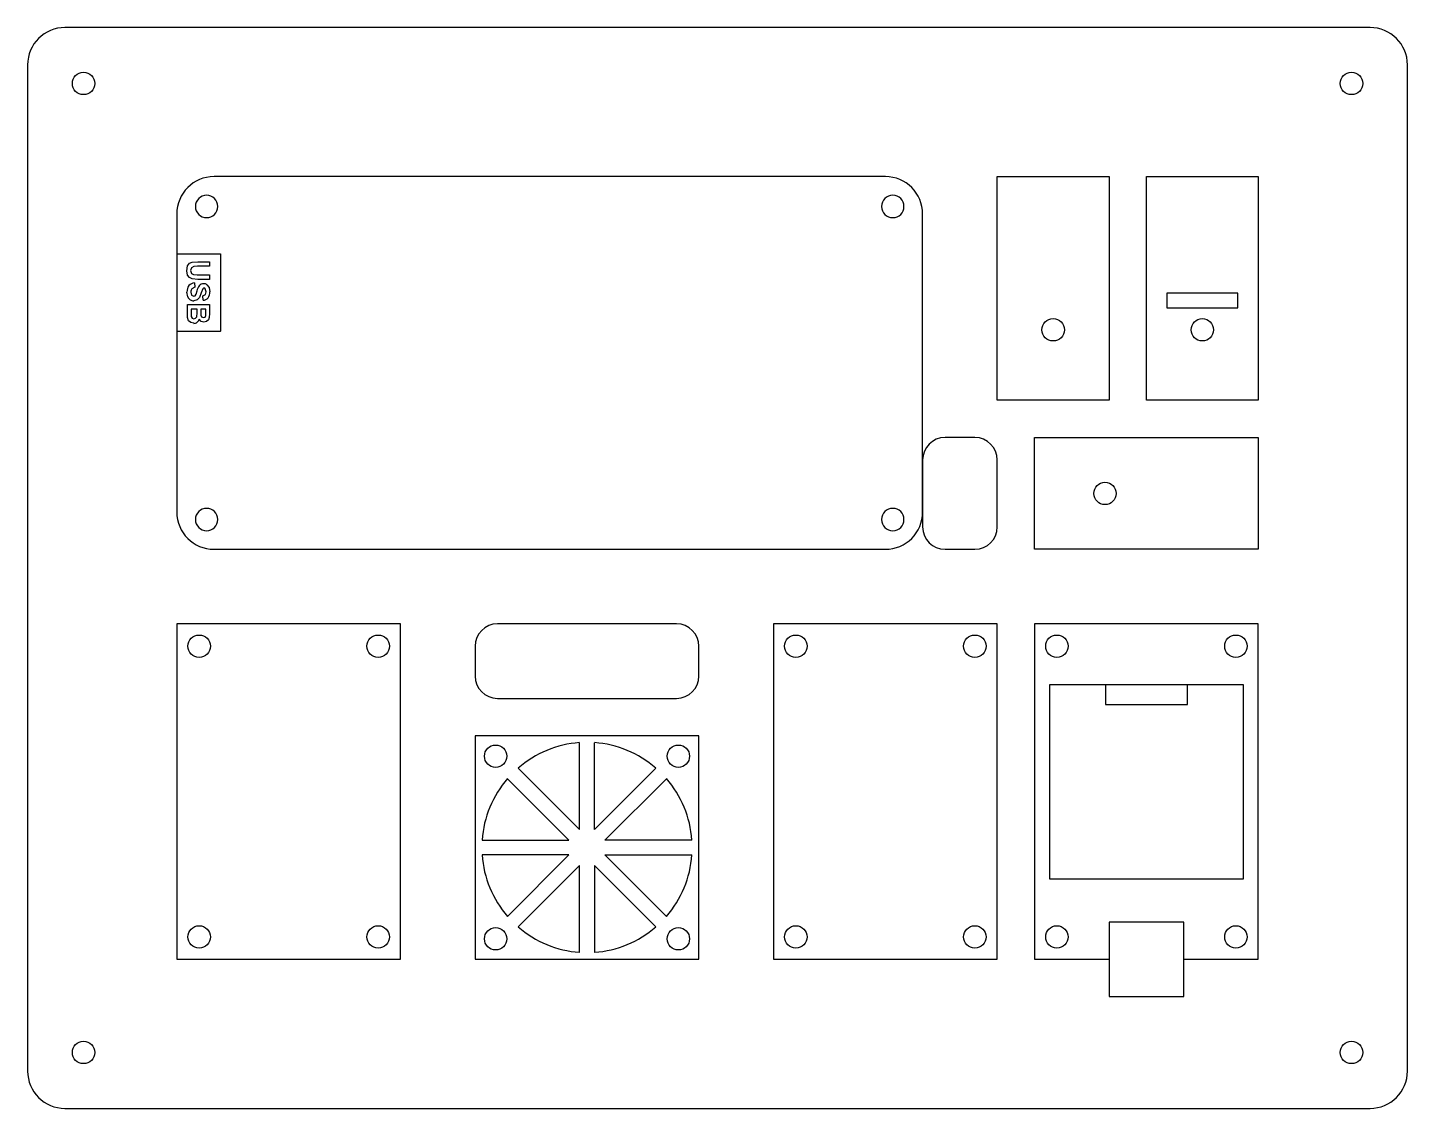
# Model space of a CAD drawing. Extents: x -482 to -297, y 50 to 195.
import ezdxf

# ---------------------------------------------------------------- set-up
doc = ezdxf.new("R2010")
doc.units = 0
doc.layers.add('CUT', color=12, linetype='CONTINUOUS')
doc.layers.add('HALFCUT', color=5, linetype='CONTINUOUS')

msp = doc.modelspace()

# ---------------------------------------------------------------- linework, layer by layer
at = {"layer": 'CUT'}
for p, q in [((-301.58, 195.04), (-476.58, 195.04)), ((-481.58, 190.04), (-481.58, 55.04)), ((-296.58, 55.04), (-296.58, 190.04)), ((-319.33, 159.42), (-328.83, 159.42)), ((-328.83, 159.42), (-328.83, 157.42)), ((-319.33, 157.42), (-319.33, 159.42)), ((-328.83, 157.42), (-319.33, 157.42)), ((-354.58, 140.04), (-358.58, 140.04)), ((-361.58, 137.04), (-361.58, 128.04)), ((-351.58, 128.04), (-351.58, 137.04)), ((-358.58, 125.04), (-354.58, 125.04)), ((-394.58, 115.04), (-418.58, 115.04)), ((-421.58, 112.04), (-421.58, 108.04)), ((-391.58, 108.04), (-391.58, 112.04)), ((-326.07, 106.84), (-337.07, 106.84)), ((-337.07, 106.84), (-337.07, 104.24)), ((-326.07, 104.24), (-326.07, 106.84)), ((-418.58, 105.04), (-394.58, 105.04)), ((-337.07, 104.24), (-326.07, 104.24)), ((-407.58, 87.45), (-407.58, 99.1)), ((-405.58, 87.45), (-405.58, 99.1)), ((-415.82, 95.69), (-407.58, 87.45)), ((-397.35, 95.69), (-405.58, 87.45)), ((-409, 86.04), (-417.24, 94.27)), ((-404.17, 86.04), (-395.93, 94.27)), ((-420.65, 86.04), (-409, 86.04)), ((-392.52, 86.04), (-404.17, 86.04)), ((-409, 84.04), (-420.65, 84.04)), ((-417.24, 75.8), (-409, 84.04)), ((-395.93, 75.8), (-404.17, 84.04)), ((-404.17, 84.04), (-392.52, 84.04)), ((-407.58, 82.62), (-415.82, 74.38)), ((-407.58, 70.97), (-407.58, 82.62)), ((-397.35, 74.38), (-405.58, 82.62)), ((-405.58, 82.62), (-405.58, 70.97)), ((-326.58, 75.04), (-336.58, 75.04)), ((-336.58, 75.04), (-336.58, 65.04)), ((-326.58, 65.04), (-326.58, 75.04)), ((-336.58, 65.04), (-326.58, 65.04)), ((-476.58, 50.04), (-301.58, 50.04))]:
    msp.add_line(p, q, dxfattribs=at)
for centre in [(-474.08, 187.54), (-304.08, 187.54), (-344.08, 154.49), (-324.08, 154.49), (-337.13, 132.54), (-458.58, 112.04), (-434.58, 112.04), (-378.58, 112.04), (-354.58, 112.04), (-343.58, 112.04), (-319.58, 112.04), (-418.83, 97.29), (-394.33, 97.29), (-458.58, 73.04), (-434.58, 73.04), (-418.83, 72.79), (-394.33, 72.79), (-378.58, 73.04), (-354.58, 73.04), (-343.58, 73.04), (-319.58, 73.04), (-474.08, 57.54), (-304.08, 57.54)]:
    msp.add_circle(centre, 1.5, dxfattribs=at)
for centre, radius, start, end in [((-476.58, 190.04), 5, 90, 180), ((-301.58, 190.04), 5, 0, 90), ((-457.58, 171.04), 1.5, 0, 180), ((-365.58, 171.04), 1.5, 0, 180), ((-457.58, 171.04), 1.5, 180, 0), ((-365.58, 171.04), 1.5, 180, 0), ((-358.58, 137.04), 3, 90, 180), ((-354.58, 137.04), 3, 360, 90), ((-457.58, 129.04), 1.5, 360, 180), ((-365.58, 129.04), 1.5, 360, 180), ((-457.58, 129.04), 1.5, 180, 360), ((-365.58, 129.04), 1.5, 180, 360), ((-358.58, 128.04), 3, 180, 270), ((-354.58, 128.04), 3, 270, 0), ((-418.58, 112.04), 3, 90, 180), ((-394.58, 112.04), 3, 360, 90), ((-418.58, 108.04), 3, 180, 270), ((-394.58, 108.04), 3, 270, 0), ((-406.58, 85.04), 14.1, 94.0669, 130.9331), ((-406.58, 85.04), 14.1, 49.0669, 85.9331), ((-406.58, 85.04), 14.1, 139.0669, 175.9331), ((-406.58, 85.04), 14.1, 4.067, 40.9331), ((-406.58, 85.04), 14.1, 184.067, 220.9331), ((-406.58, 85.04), 14.1, 319.0669, 355.9331), ((-406.58, 85.04), 14.1, 229.0669, 265.9331), ((-406.58, 85.04), 14.1, 274.0669, 310.9331), ((-476.58, 55.04), 5, 180, 270), ((-301.58, 55.04), 5, 270, 0)]:
    msp.add_arc(centre, radius, start, end, dxfattribs=at)
at = {"layer": 'HALFCUT'}
for p, q in [((-366.58, 175.04), (-456.58, 175.04)), ((-351.58, 145.04), (-351.58, 175.04)), ((-351.58, 175.04), (-336.58, 175.04)), ((-336.58, 175.04), (-336.58, 145.04)), ((-331.58, 145.04), (-331.58, 175.04)), ((-331.58, 175.04), (-316.58, 175.04)), ((-316.58, 175.04), (-316.58, 145.04)), ((-461.58, 170.04), (-461.58, 130.04)), ((-361.58, 130.04), (-361.58, 170.04)), ((-461.58, 164.7), (-455.78, 164.7)), ((-455.78, 164.7), (-455.74, 164.68)), ((-455.74, 164.68), (-455.72, 164.64)), ((-460.22, 162.41), (-460.13, 163.06)), ((-460.13, 163.06), (-459.87, 163.41)), ((-459.87, 163.41), (-459.53, 163.58)), ((-459.61, 162.82), (-459.72, 162.43)), ((-459.31, 163), (-459.61, 162.82)), ((-459.53, 163.58), (-458.78, 163.63)), ((-458.81, 163.02), (-459.31, 163)), ((-457.18, 163.02), (-458.81, 163.02)), ((-458.78, 163.63), (-457.18, 163.63)), ((-457.18, 163.63), (-457.18, 163.02)), ((-455.72, 164.64), (-455.72, 164.58)), ((-455.72, 164.58), (-455.72, 154.34)), ((-460.13, 161.84), (-460.22, 162.41)), ((-459.89, 161.49), (-460.13, 161.84)), ((-459.52, 161.32), (-459.89, 161.49)), ((-459.72, 162.43), (-459.61, 162.06)), ((-459.61, 162.06), (-459.35, 161.89)), ((-458.76, 161.26), (-459.52, 161.32)), ((-459.35, 161.89), (-458.85, 161.87)), ((-458.85, 161.87), (-457.18, 161.87)), ((-457.18, 161.26), (-458.76, 161.26)), ((-457.18, 161.87), (-457.18, 161.26)), ((-460.11, 158.91), (-460.22, 159.56)), ((-459.7, 159.56), (-459.59, 159.13)), ((-459.59, 159.13), (-459.29, 158.99)), ((-459.15, 160.21), (-459.57, 160)), ((-459.2, 160.78), (-459.15, 160.21)), ((-459.13, 159.04), (-459, 159.26)), ((-459, 159.26), (-458.87, 159.73)), ((-458.31, 159.47), (-458.53, 158.82)), ((-458.11, 160), (-458.31, 159.47)), ((-457.94, 160.1), (-458.11, 160)), ((-458.07, 159.06), (-457.74, 159.23)), ((-457.76, 160), (-457.94, 160.1)), ((-457.65, 159.6), (-457.76, 160)), ((-457.74, 159.23), (-457.65, 159.6)), ((-457.53, 160.54), (-457.24, 160.17)), ((-457.24, 160.17), (-457.13, 159.6)), ((-460.16, 156.86), (-460.16, 157.87)), ((-460.16, 157.87), (-457.18, 157.87)), ((-458.87, 157.26), (-459.66, 157.26)), ((-459.66, 157.26), (-459.66, 156.69)), ((-459.29, 158.99), (-459.13, 159.04)), ((-458.83, 158.49), (-459.29, 158.37)), ((-458.87, 156.76), (-458.87, 157.26)), ((-458.53, 158.82), (-458.83, 158.49)), ((-457.68, 157.26), (-458.37, 157.26)), ((-458.37, 157.26), (-458.37, 156.87)), ((-458.05, 158.47), (-458.07, 159.06)), ((-457.68, 156.93), (-457.68, 157.26)), ((-457.18, 157.87), (-457.18, 156.67)), ((-460.15, 156.12), (-460.16, 156.86)), ((-460, 155.71), (-460.15, 156.12)), ((-459.7, 155.45), (-460, 155.71)), ((-459.29, 155.36), (-459.7, 155.45)), ((-459.66, 156.69), (-459.65, 156.28)), ((-459.65, 156.28), (-459.53, 156.06)), ((-459.53, 156.06), (-459.28, 155.97)), ((-459.28, 155.97), (-459.05, 156.04)), ((-459.05, 156.04), (-458.91, 156.23)), ((-458.91, 156.23), (-458.87, 156.76)), ((-458.31, 155.62), (-458.59, 155.91)), ((-458.37, 156.87), (-458.37, 156.45)), ((-458.37, 156.45), (-458.26, 156.21)), ((-457.94, 155.5), (-458.31, 155.62)), ((-458.26, 156.21), (-458.02, 156.12)), ((-458.02, 156.12), (-457.79, 156.19)), ((-457.59, 155.6), (-457.94, 155.5)), ((-457.79, 156.19), (-457.7, 156.41)), ((-457.7, 156.41), (-457.68, 156.93)), ((-457.33, 155.82), (-457.59, 155.6)), ((-457.22, 156.13), (-457.33, 155.82)), ((-457.18, 156.67), (-457.22, 156.13)), ((-455.78, 154.28), (-461.58, 154.28)), ((-455.74, 154.29), (-455.78, 154.28)), ((-455.72, 154.34), (-455.74, 154.29)), ((-336.58, 145.04), (-351.58, 145.04)), ((-316.58, 145.04), (-331.58, 145.04)), ((-346.58, 125.04), (-346.58, 140.04)), ((-346.58, 140.04), (-316.58, 140.04)), ((-316.58, 140.04), (-316.58, 125.04)), ((-456.58, 125.04), (-366.58, 125.04)), ((-316.58, 125.04), (-346.58, 125.04)), ((-431.58, 115.04), (-461.58, 115.04)), ((-461.58, 115.04), (-461.58, 70.04)), ((-431.58, 70.04), (-431.58, 115.04)), ((-351.58, 115.04), (-381.58, 115.04)), ((-381.58, 115.04), (-381.58, 70.04)), ((-351.58, 70.04), (-351.58, 115.04)), ((-316.58, 115.04), (-346.58, 115.04)), ((-346.58, 115.04), (-346.58, 70.04)), ((-316.58, 70.04), (-316.58, 115.04)), ((-318.57, 106.84), (-344.57, 106.84)), ((-344.57, 106.84), (-344.57, 80.84)), ((-318.57, 80.84), (-318.57, 106.84)), ((-391.58, 100.04), (-421.58, 100.04)), ((-421.58, 100.04), (-421.58, 70.04)), ((-391.58, 70.04), (-391.58, 100.04)), ((-344.57, 80.84), (-318.57, 80.84)), ((-461.58, 70.04), (-431.58, 70.04)), ((-421.58, 70.04), (-391.58, 70.04)), ((-381.58, 70.04), (-351.58, 70.04)), ((-346.58, 70.04), (-336.58, 70.04)), ((-326.58, 70.04), (-316.58, 70.04))]:
    msp.add_line(p, q, dxfattribs=at)
for centre, radius, start, end in [((-456.58, 170.04), 5, 90, 180), ((-366.58, 170.04), 5, 360, 90), ((-458.87, 159.63), 1.35, 143.8222, 183.0031), ((-459.12, 159.61), 1.17, 93.9667, 135.7607), ((-459.03, 159.61), 0.669, 143.4954, 183.9842), ((-457.29, 159.42), 1.61, 142.9211, 169.1539), ((-457.97, 159.88), 0.791, 89.3423, 139.5456), ((-457.95, 159.95), 0.721, 55.0772, 91.0677), ((-458.34, 159.52), 1.21, 321.6238, 3.8132), ((-459.32, 159.25), 0.857, 203.208, 237.9946), ((-459.33, 159.12), 0.744, 233.1196, 272.6749), ((-458.04, 159.33), 0.867, 269.0914, 318.8336), ((-459.3, 156.11), 0.753, 270.3227, 306.5472), ((-459.21, 156.02), 0.631, 305.03, 350.0276), ((-456.58, 130.04), 5, 180, 270), ((-366.58, 130.04), 5, 270, 360)]:
    msp.add_arc(centre, radius, start, end, dxfattribs=at)

doc.saveas('drawing.dxf')
